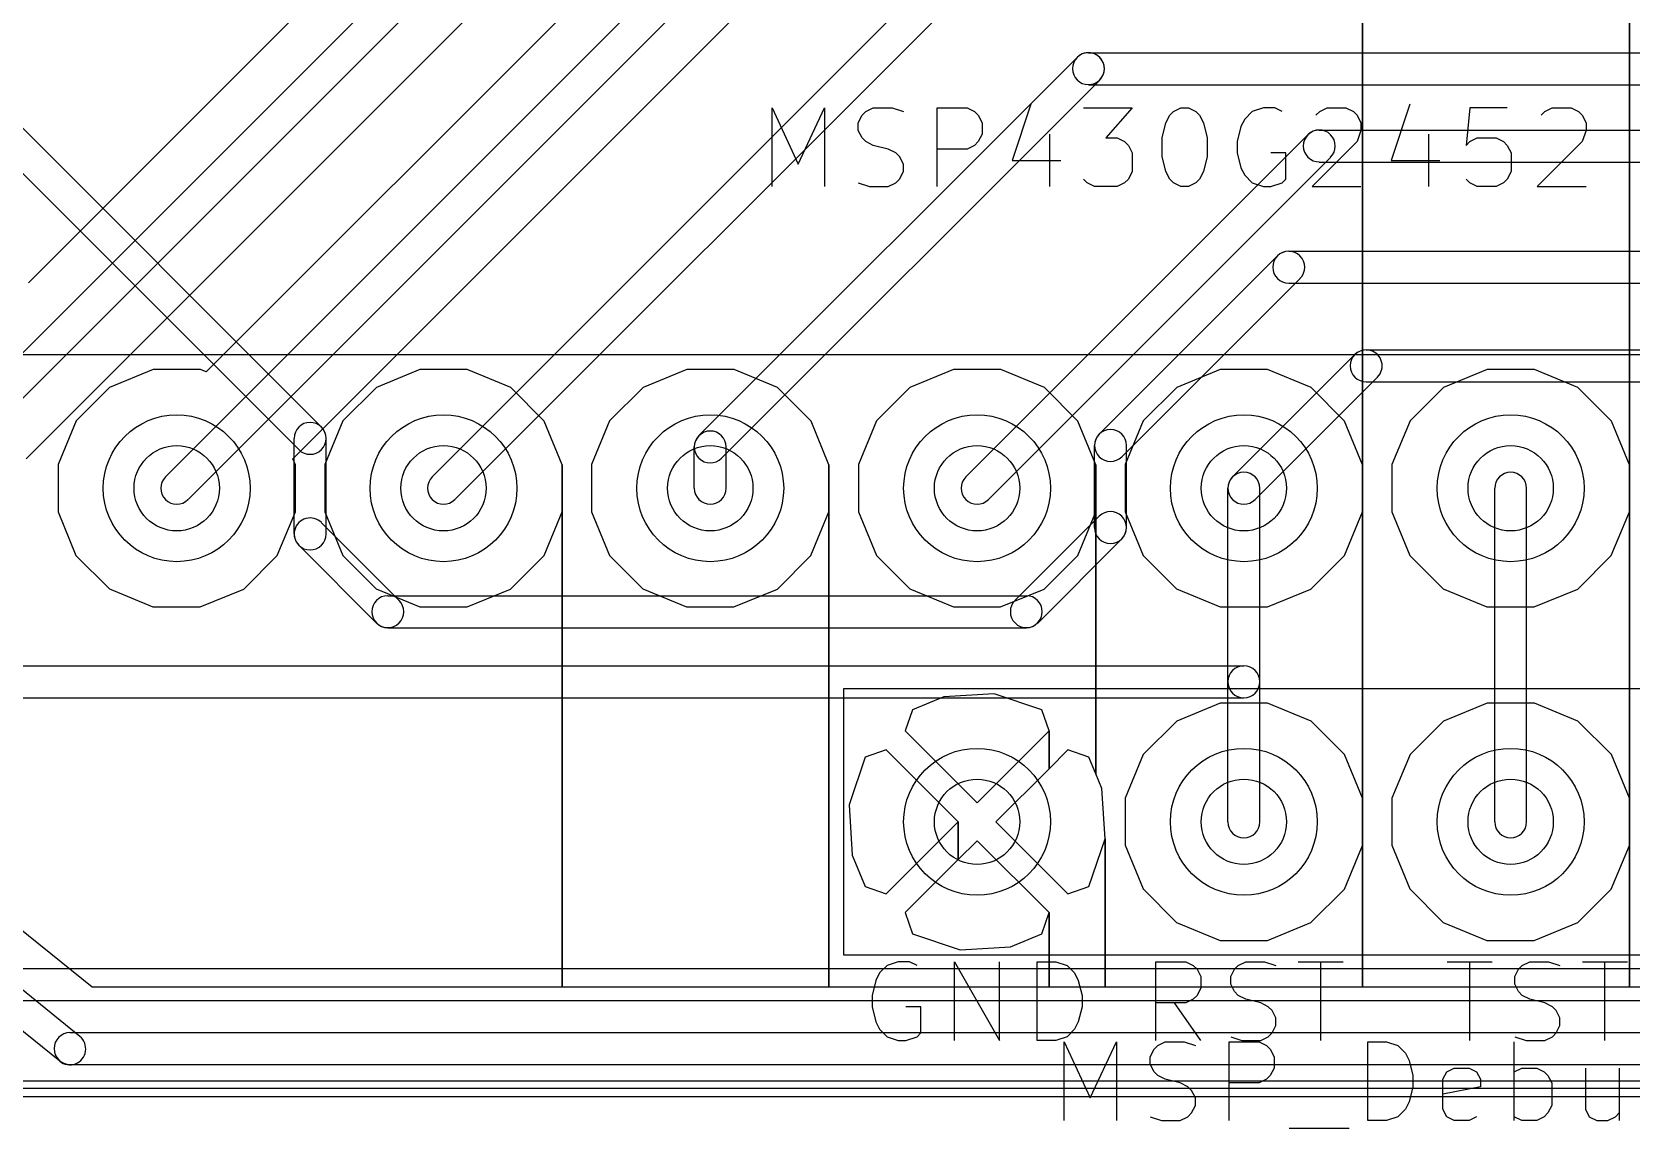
# Model space of a CAD drawing. Extents: x 10 to 410, y -287 to -10.
# Drawn here: x 195.47 to 210.7, y -150.87 to -140.44 of the extents above; entities that cross this region are included whole.
import ezdxf

# ---------------------------------------------------------------- set-up
doc = ezdxf.new("R2010")
doc.units = 0
doc.header["$MEASUREMENT"] = 0
doc.layers.add('Black', color=250, linetype='CONTINUOUS')
doc.layers.add('White', color=7, linetype='CONTINUOUS')

msp = doc.modelspace()

# ---------------------------------------------------------------- linework, layer by layer
at = {"layer": 'BLACK'}
for p, q in [((208.14, -144.556), (208.14, -136.936)), ((208.14, -136.936), (208.14, -144.556)), ((208.14, -144.556), (208.14, -136.936)), ((208.14, -136.936), (208.14, -144.556)), ((210.68, -144.556), (210.68, -136.936)), ((210.68, -136.936), (210.68, -144.556)), ((210.68, -144.556), (210.68, -136.936)), ((210.68, -136.936), (210.68, -144.556)), ((200.076, -138.188), (195.44, -142.823)), ((200.076, -138.188), (195.44, -142.823)), ((202.616, -138.188), (197.131, -143.673)), ((202.616, -138.188), (197.131, -143.673)), ((200.552, -138.322), (194.202, -144.672)), ((203.092, -138.322), (196.742, -144.672)), ((200.768, -138.538), (194.418, -144.888)), ((203.308, -138.538), (196.958, -144.888)), ((195.417, -144.499), (201.073, -138.843)), ((195.417, -144.499), (201.073, -138.843)), ((197.957, -144.499), (203.613, -138.843)), ((197.957, -144.499), (203.613, -138.843)), ((204.982, -141.123), (204.804, -141.659)), ((208.589, -141.123), (208.411, -141.659)), ((202.518, -141.909), (202.518, -141.159)), ((202.518, -141.159), (202.768, -141.694)), ((202.768, -141.694), (203.018, -141.159)), ((203.018, -141.159), (203.018, -141.909)), ((203.339, -141.301), (203.375, -141.23)), ((203.375, -141.23), (203.411, -141.194)), ((203.411, -141.194), (203.482, -141.159)), ((203.482, -141.159), (203.661, -141.159)), ((203.661, -141.159), (203.768, -141.194)), ((204.089, -141.909), (204.089, -141.159)), ((204.089, -141.159), (204.375, -141.159)), ((204.375, -141.159), (204.446, -141.194)), ((204.446, -141.194), (204.482, -141.23)), ((204.482, -141.23), (204.518, -141.301)), ((205.482, -141.159), (205.946, -141.159)), ((205.946, -141.159), (205.696, -141.444)), ((206.268, -141.301), (206.304, -141.23)), ((206.304, -141.23), (206.339, -141.194)), ((206.339, -141.194), (206.411, -141.159)), ((206.411, -141.159), (206.482, -141.159)), ((206.482, -141.159), (206.554, -141.194)), ((206.554, -141.194), (206.589, -141.23)), ((206.589, -141.23), (206.625, -141.301)), ((207.018, -141.266), (206.982, -141.337)), ((207.089, -141.194), (207.018, -141.266)), ((207.196, -141.159), (207.089, -141.194)), ((207.304, -141.159), (207.196, -141.159)), ((207.375, -141.194), (207.304, -141.159)), ((207.696, -141.23), (207.732, -141.194)), ((207.732, -141.194), (207.804, -141.159)), ((207.804, -141.159), (207.982, -141.159)), ((207.982, -141.159), (208.054, -141.194)), ((208.054, -141.194), (208.089, -141.23)), ((208.089, -141.23), (208.125, -141.301)), ((209.161, -141.159), (209.125, -141.516)), ((209.518, -141.159), (209.161, -141.159)), ((209.839, -141.23), (209.875, -141.194)), ((209.875, -141.194), (209.946, -141.159)), ((209.946, -141.159), (210.125, -141.159)), ((210.125, -141.159), (210.196, -141.194)), ((210.196, -141.194), (210.232, -141.23)), ((210.232, -141.23), (210.268, -141.301)), ((203.339, -141.373), (203.339, -141.301)), ((203.375, -141.444), (203.339, -141.373)), ((204.518, -141.409), (204.482, -141.48)), ((204.518, -141.301), (204.518, -141.409)), ((205.161, -141.409), (205.161, -141.909)), ((206.232, -141.444), (206.268, -141.301)), ((206.625, -141.301), (206.661, -141.444)), ((206.982, -141.337), (206.946, -141.48)), ((208.125, -141.373), (208.089, -141.48)), ((208.125, -141.301), (208.125, -141.373)), ((208.768, -141.409), (208.768, -141.909)), ((210.268, -141.373), (210.232, -141.48)), ((210.268, -141.301), (210.268, -141.373)), ((203.411, -141.48), (203.375, -141.444)), ((203.482, -141.516), (203.411, -141.48)), ((203.625, -141.551), (203.482, -141.516)), ((203.696, -141.587), (203.625, -141.551)), ((204.375, -141.551), (204.089, -141.551)), ((204.446, -141.516), (204.375, -141.551)), ((204.482, -141.48), (204.446, -141.516)), ((205.696, -141.444), (205.804, -141.444)), ((205.804, -141.444), (205.875, -141.48)), ((205.875, -141.48), (205.911, -141.516)), ((205.911, -141.516), (205.946, -141.587)), ((206.232, -141.623), (206.232, -141.444)), ((206.661, -141.444), (206.661, -141.623)), ((206.946, -141.48), (206.946, -141.587)), ((208.089, -141.48), (207.661, -141.909)), ((209.125, -141.516), (209.161, -141.48)), ((209.161, -141.48), (209.232, -141.444)), ((209.232, -141.444), (209.411, -141.444)), ((209.411, -141.444), (209.482, -141.48)), ((209.482, -141.48), (209.518, -141.516)), ((209.518, -141.516), (209.554, -141.587)), ((210.232, -141.48), (209.804, -141.909)), ((203.732, -141.623), (203.696, -141.587)), ((203.768, -141.694), (203.732, -141.623)), ((203.768, -141.766), (203.768, -141.694)), ((204.804, -141.659), (205.268, -141.659)), ((205.946, -141.587), (205.946, -141.766)), ((206.268, -141.766), (206.232, -141.623)), ((206.661, -141.623), (206.625, -141.766)), ((206.946, -141.587), (206.982, -141.73)), ((206.982, -141.73), (207.018, -141.801)), ((207.411, -141.587), (207.268, -141.587)), ((207.411, -141.837), (207.411, -141.587)), ((208.411, -141.659), (208.875, -141.659)), ((209.554, -141.587), (209.554, -141.766)), ((203.339, -141.873), (203.446, -141.909)), ((203.625, -141.909), (203.696, -141.873)), ((203.696, -141.873), (203.732, -141.837)), ((203.732, -141.837), (203.768, -141.766)), ((205.518, -141.873), (205.482, -141.837)), ((205.589, -141.909), (205.518, -141.873)), ((205.875, -141.873), (205.804, -141.909)), ((205.911, -141.837), (205.875, -141.873)), ((205.946, -141.766), (205.911, -141.837)), ((206.304, -141.837), (206.268, -141.766)), ((206.339, -141.873), (206.304, -141.837)), ((206.411, -141.909), (206.339, -141.873)), ((206.554, -141.873), (206.482, -141.909)), ((206.589, -141.837), (206.554, -141.873)), ((206.625, -141.766), (206.589, -141.837)), ((207.018, -141.801), (207.089, -141.873)), ((207.089, -141.873), (207.196, -141.909)), ((207.268, -141.909), (207.375, -141.873)), ((207.375, -141.873), (207.411, -141.837)), ((209.161, -141.873), (209.125, -141.837)), ((209.232, -141.909), (209.161, -141.873)), ((209.482, -141.873), (209.411, -141.909)), ((209.518, -141.837), (209.482, -141.873)), ((209.554, -141.766), (209.518, -141.837)), ((203.446, -141.909), (203.625, -141.909)), ((205.804, -141.909), (205.589, -141.909)), ((206.482, -141.909), (206.411, -141.909)), ((207.196, -141.909), (207.268, -141.909)), ((207.661, -141.909), (208.125, -141.909)), ((209.411, -141.909), (209.232, -141.909)), ((209.804, -141.909), (210.268, -141.909)), ((219.71, -143.51), (191.77, -143.51)), ((196.626, -143.65), (196.211, -143.821)), ((196.626, -143.65), (196.211, -143.821)), ((197.076, -143.65), (196.626, -143.65)), ((197.076, -143.65), (196.626, -143.65)), ((197.131, -143.673), (197.076, -143.65)), ((197.131, -143.673), (197.076, -143.65)), ((199.166, -143.65), (198.751, -143.821)), ((199.166, -143.65), (198.751, -143.821)), ((199.616, -143.65), (199.166, -143.65)), ((199.616, -143.65), (199.166, -143.65)), ((200.031, -143.822), (199.616, -143.65)), ((200.031, -143.822), (199.616, -143.65)), ((201.706, -143.65), (201.291, -143.821)), ((201.706, -143.65), (201.291, -143.821)), ((202.156, -143.65), (201.706, -143.65)), ((202.156, -143.65), (201.706, -143.65)), ((202.571, -143.822), (202.156, -143.65)), ((202.571, -143.822), (202.156, -143.65)), ((204.246, -143.65), (203.831, -143.821)), ((204.246, -143.65), (203.831, -143.821)), ((204.696, -143.65), (204.246, -143.65)), ((204.696, -143.65), (204.246, -143.65)), ((205.111, -143.822), (204.696, -143.65)), ((205.111, -143.822), (204.696, -143.65)), ((206.786, -143.65), (206.371, -143.821)), ((206.786, -143.65), (206.371, -143.821)), ((207.236, -143.65), (206.786, -143.65)), ((207.236, -143.65), (206.786, -143.65)), ((207.651, -143.822), (207.236, -143.65)), ((207.651, -143.822), (207.236, -143.65)), ((209.326, -143.65), (208.911, -143.821)), ((209.326, -143.65), (208.911, -143.821)), ((209.776, -143.65), (209.326, -143.65)), ((209.776, -143.65), (209.326, -143.65)), ((210.191, -143.822), (209.776, -143.65)), ((210.191, -143.822), (209.776, -143.65)), ((196.211, -143.821), (195.892, -144.139)), ((196.211, -143.821), (195.892, -144.139)), ((198.751, -143.821), (198.432, -144.139)), ((198.751, -143.821), (198.432, -144.139)), ((200.349, -144.141), (200.031, -143.822)), ((200.349, -144.141), (200.031, -143.822)), ((201.291, -143.821), (200.972, -144.139)), ((201.291, -143.821), (200.972, -144.139)), ((202.889, -144.141), (202.571, -143.822)), ((202.889, -144.141), (202.571, -143.822)), ((203.831, -143.821), (203.512, -144.139)), ((203.831, -143.821), (203.512, -144.139)), ((205.429, -144.141), (205.111, -143.822)), ((205.429, -144.141), (205.111, -143.822)), ((206.371, -143.821), (206.052, -144.139)), ((206.371, -143.821), (206.052, -144.139)), ((207.969, -144.141), (207.651, -143.822)), ((207.969, -144.141), (207.651, -143.822)), ((208.911, -143.821), (208.592, -144.139)), ((208.911, -143.821), (208.592, -144.139)), ((210.509, -144.141), (210.191, -143.822)), ((210.509, -144.141), (210.191, -143.822)), ((195.892, -144.139), (195.72, -144.554)), ((195.892, -144.139), (195.72, -144.554)), ((198.432, -144.139), (198.26, -144.554)), ((198.432, -144.139), (198.26, -144.554)), ((200.52, -144.556), (200.349, -144.141)), ((200.52, -144.556), (200.349, -144.141)), ((200.972, -144.139), (200.8, -144.554)), ((200.972, -144.139), (200.8, -144.554)), ((203.06, -144.556), (202.889, -144.141)), ((203.06, -144.556), (202.889, -144.141)), ((203.512, -144.139), (203.34, -144.554)), ((203.512, -144.139), (203.34, -144.554)), ((205.6, -144.556), (205.429, -144.141)), ((205.6, -144.556), (205.429, -144.141)), ((206.052, -144.139), (205.88, -144.554)), ((206.052, -144.139), (205.88, -144.554)), ((208.14, -144.556), (207.969, -144.141)), ((208.14, -144.556), (207.969, -144.141)), ((208.592, -144.139), (208.42, -144.554)), ((208.592, -144.139), (208.42, -144.554)), ((210.68, -144.556), (210.509, -144.141)), ((210.68, -144.556), (210.509, -144.141)), ((195.72, -144.554), (195.72, -145.004)), ((195.72, -144.554), (195.72, -145.004)), ((197.98, -144.556), (197.957, -144.499)), ((197.98, -144.556), (197.957, -144.499)), ((197.98, -145.006), (197.98, -144.556)), ((197.98, -145.006), (197.98, -144.556)), ((198.26, -144.554), (198.26, -145.004)), ((198.26, -144.554), (198.26, -145.004)), ((200.52, -149.53), (200.52, -144.556)), ((200.52, -145.006), (200.52, -144.556)), ((200.52, -144.556), (200.52, -149.53)), ((200.52, -149.53), (200.52, -144.556)), ((200.52, -145.006), (200.52, -144.556)), ((200.52, -144.556), (200.52, -149.53)), ((200.8, -144.554), (200.8, -145.004)), ((200.8, -144.554), (200.8, -145.004)), ((203.06, -149.53), (203.06, -144.556)), ((203.06, -145.006), (203.06, -144.556)), ((203.06, -144.556), (203.06, -149.53)), ((203.06, -149.53), (203.06, -144.556)), ((203.06, -145.006), (203.06, -144.556)), ((203.06, -144.556), (203.06, -149.53)), ((203.34, -144.554), (203.34, -145.004)), ((203.34, -144.554), (203.34, -145.004)), ((205.6, -147.498), (205.6, -144.556)), ((205.6, -145.006), (205.6, -144.556)), ((205.6, -144.556), (205.6, -147.498)), ((205.6, -147.498), (205.6, -144.556)), ((205.6, -145.006), (205.6, -144.556)), ((205.6, -144.556), (205.6, -147.498)), ((205.88, -144.554), (205.88, -145.004)), ((205.88, -144.554), (205.88, -145.004)), ((208.14, -147.731), (208.14, -144.556)), ((208.14, -145.006), (208.14, -144.556)), ((208.14, -144.556), (208.14, -147.731)), ((208.14, -147.731), (208.14, -144.556)), ((208.14, -145.006), (208.14, -144.556)), ((208.14, -144.556), (208.14, -147.731)), ((208.42, -144.554), (208.42, -145.004)), ((208.42, -144.554), (208.42, -145.004)), ((210.68, -147.731), (210.68, -144.556)), ((210.68, -145.006), (210.68, -144.556)), ((210.68, -144.556), (210.68, -147.731)), ((210.68, -147.731), (210.68, -144.556)), ((210.68, -145.006), (210.68, -144.556)), ((210.68, -144.556), (210.68, -147.731)), ((195.72, -145.004), (195.891, -145.419)), ((195.72, -145.004), (195.891, -145.419)), ((197.808, -145.421), (197.98, -145.006)), ((197.808, -145.421), (197.98, -145.006)), ((198.26, -145.004), (198.431, -145.419)), ((198.26, -145.004), (198.431, -145.419)), ((200.348, -145.421), (200.52, -145.006)), ((200.348, -145.421), (200.52, -145.006)), ((200.8, -145.004), (200.971, -145.419)), ((200.8, -145.004), (200.971, -145.419)), ((202.888, -145.421), (203.06, -145.006)), ((202.888, -145.421), (203.06, -145.006)), ((203.34, -145.004), (203.511, -145.419)), ((203.34, -145.004), (203.511, -145.419)), ((205.428, -145.421), (205.6, -145.006)), ((205.428, -145.421), (205.6, -145.006)), ((205.88, -145.004), (206.051, -145.419)), ((205.88, -145.004), (206.051, -145.419)), ((207.968, -145.421), (208.14, -145.006)), ((207.968, -145.421), (208.14, -145.006)), ((208.42, -145.004), (208.591, -145.419)), ((208.42, -145.004), (208.591, -145.419)), ((210.508, -145.421), (210.68, -145.006)), ((210.508, -145.421), (210.68, -145.006)), ((195.891, -145.419), (196.209, -145.738)), ((195.891, -145.419), (196.209, -145.738)), ((197.489, -145.739), (197.808, -145.421)), ((197.489, -145.739), (197.808, -145.421)), ((198.431, -145.419), (198.749, -145.738)), ((198.431, -145.419), (198.749, -145.738)), ((200.029, -145.739), (200.348, -145.421)), ((200.029, -145.739), (200.348, -145.421)), ((200.971, -145.419), (201.289, -145.738)), ((200.971, -145.419), (201.289, -145.738)), ((202.569, -145.739), (202.888, -145.421)), ((202.569, -145.739), (202.888, -145.421)), ((203.511, -145.419), (203.829, -145.738)), ((203.511, -145.419), (203.829, -145.738)), ((205.109, -145.739), (205.428, -145.421)), ((205.109, -145.739), (205.428, -145.421)), ((206.051, -145.419), (206.369, -145.738)), ((206.051, -145.419), (206.369, -145.738)), ((207.649, -145.739), (207.968, -145.421)), ((207.649, -145.739), (207.968, -145.421)), ((208.591, -145.419), (208.909, -145.738)), ((208.591, -145.419), (208.909, -145.738)), ((210.189, -145.739), (210.508, -145.421)), ((210.189, -145.739), (210.508, -145.421)), ((196.209, -145.738), (196.624, -145.91)), ((196.209, -145.738), (196.624, -145.91)), ((197.074, -145.91), (197.489, -145.739)), ((197.074, -145.91), (197.489, -145.739)), ((198.749, -145.738), (199.164, -145.91)), ((198.749, -145.738), (199.164, -145.91)), ((199.614, -145.91), (200.029, -145.739)), ((199.614, -145.91), (200.029, -145.739)), ((201.289, -145.738), (201.704, -145.91)), ((201.289, -145.738), (201.704, -145.91)), ((202.154, -145.91), (202.569, -145.739)), ((202.154, -145.91), (202.569, -145.739)), ((203.829, -145.738), (204.244, -145.91)), ((203.829, -145.738), (204.244, -145.91)), ((204.694, -145.91), (205.109, -145.739)), ((204.694, -145.91), (205.109, -145.739)), ((206.369, -145.738), (206.784, -145.91)), ((206.369, -145.738), (206.784, -145.91)), ((207.234, -145.91), (207.649, -145.739)), ((207.234, -145.91), (207.649, -145.739)), ((208.909, -145.738), (209.324, -145.91)), ((208.909, -145.738), (209.324, -145.91)), ((209.774, -145.91), (210.189, -145.739)), ((209.774, -145.91), (210.189, -145.739)), ((196.624, -145.91), (197.074, -145.91)), ((196.624, -145.91), (197.074, -145.91)), ((199.164, -145.91), (199.614, -145.91)), ((199.164, -145.91), (199.614, -145.91)), ((201.704, -145.91), (202.154, -145.91)), ((201.704, -145.91), (202.154, -145.91)), ((204.244, -145.91), (204.694, -145.91)), ((204.244, -145.91), (204.694, -145.91)), ((206.784, -145.91), (207.234, -145.91)), ((206.784, -145.91), (207.234, -145.91)), ((209.324, -145.91), (209.774, -145.91)), ((209.324, -145.91), (209.774, -145.91)), ((203.2, -149.225), (203.2, -146.685)), ((203.2, -146.685), (213.36, -146.685)), ((204.632, -146.736), (204.153, -146.766)), ((204.632, -146.736), (204.153, -146.766)), ((205.086, -146.89), (204.632, -146.736)), ((205.086, -146.89), (204.632, -146.736)), ((203.854, -146.89), (203.785, -147.09)), ((203.854, -146.89), (203.785, -147.09)), ((204.153, -146.766), (203.854, -146.89)), ((204.153, -146.766), (203.854, -146.89)), ((205.155, -147.09), (205.086, -146.89)), ((205.155, -147.09), (205.086, -146.89)), ((206.786, -146.825), (206.371, -146.996)), ((206.786, -146.825), (206.371, -146.996)), ((207.236, -146.825), (206.786, -146.825)), ((207.236, -146.825), (206.786, -146.825)), ((207.651, -146.997), (207.236, -146.825)), ((207.651, -146.997), (207.236, -146.825)), ((209.326, -146.825), (208.911, -146.996)), ((209.326, -146.825), (208.911, -146.996)), ((209.776, -146.825), (209.326, -146.825)), ((209.776, -146.825), (209.326, -146.825)), ((210.191, -146.997), (209.776, -146.825)), ((210.191, -146.997), (209.776, -146.825)), ((195.928, -149.998), (192.188, -146.97)), ((206.371, -146.996), (206.052, -147.314)), ((206.371, -146.996), (206.052, -147.314)), ((207.969, -147.316), (207.651, -146.997)), ((207.969, -147.316), (207.651, -146.997)), ((208.911, -146.996), (208.592, -147.314)), ((208.911, -146.996), (208.592, -147.314)), ((210.509, -147.316), (210.191, -146.997)), ((210.509, -147.316), (210.191, -146.997)), ((195.736, -150.235), (191.997, -147.206)), ((196.044, -149.53), (193.094, -147.149)), ((196.044, -149.53), (193.094, -147.149)), ((203.785, -147.09), (204.47, -147.775)), ((203.785, -147.09), (204.47, -147.775)), ((204.47, -147.775), (205.155, -147.09)), ((204.47, -147.775), (205.155, -147.09)), ((205.155, -147.45), (205.155, -147.09)), ((205.155, -147.09), (205.155, -147.45)), ((205.155, -147.45), (205.155, -147.09)), ((205.155, -147.09), (205.155, -147.45)), ((203.405, -147.339), (203.251, -147.793)), ((203.405, -147.339), (203.251, -147.793)), ((203.605, -147.27), (203.405, -147.339)), ((203.605, -147.27), (203.405, -147.339)), ((204.29, -147.955), (203.605, -147.27)), ((204.29, -147.955), (203.605, -147.27)), ((205.335, -147.27), (205.155, -147.45)), ((205.335, -147.27), (205.155, -147.45)), ((205.535, -147.339), (205.335, -147.27)), ((205.535, -147.339), (205.335, -147.27)), ((205.6, -147.498), (205.535, -147.339)), ((205.6, -147.498), (205.535, -147.339)), ((206.052, -147.314), (205.88, -147.729)), ((206.052, -147.314), (205.88, -147.729)), ((208.14, -147.731), (207.969, -147.316)), ((208.14, -147.731), (207.969, -147.316)), ((208.592, -147.314), (208.42, -147.729)), ((208.592, -147.314), (208.42, -147.729)), ((210.68, -147.731), (210.509, -147.316)), ((210.68, -147.731), (210.509, -147.316)), ((205.155, -147.45), (204.65, -147.955)), ((205.155, -147.45), (204.65, -147.955)), ((205.659, -147.638), (205.6, -147.498)), ((205.659, -147.638), (205.6, -147.498)), ((205.689, -148.117), (205.659, -147.638)), ((205.689, -148.117), (205.659, -147.638)), ((203.251, -147.793), (203.281, -148.272)), ((203.251, -147.793), (203.281, -148.272)), ((205.88, -147.729), (205.88, -148.179)), ((205.88, -147.729), (205.88, -148.179)), ((208.14, -149.53), (208.14, -147.731)), ((208.14, -148.181), (208.14, -147.731)), ((208.14, -147.731), (208.14, -149.53)), ((208.14, -149.53), (208.14, -147.731)), ((208.14, -148.181), (208.14, -147.731)), ((208.14, -147.731), (208.14, -149.53)), ((208.42, -147.729), (208.42, -148.179)), ((208.42, -147.729), (208.42, -148.179)), ((210.68, -149.53), (210.68, -147.731)), ((210.68, -148.181), (210.68, -147.731)), ((210.68, -147.731), (210.68, -149.53)), ((210.68, -149.53), (210.68, -147.731)), ((210.68, -148.181), (210.68, -147.731)), ((210.68, -147.731), (210.68, -149.53)), ((203.605, -148.64), (204.29, -147.955)), ((203.605, -148.64), (204.29, -147.955)), ((204.29, -148.314), (204.29, -147.955)), ((204.29, -147.955), (204.29, -148.314)), ((204.29, -148.314), (204.29, -147.955)), ((204.29, -147.955), (204.29, -148.314)), ((204.65, -147.955), (205.335, -148.64)), ((204.65, -147.955), (205.335, -148.64)), ((205.535, -148.571), (205.689, -148.117)), ((205.535, -148.571), (205.689, -148.117)), ((205.689, -149.53), (205.689, -148.117)), ((205.689, -148.117), (205.689, -149.53)), ((205.689, -149.53), (205.689, -148.117)), ((205.689, -148.117), (205.689, -149.53)), ((203.281, -148.272), (203.405, -148.571)), ((203.281, -148.272), (203.405, -148.571)), ((204.47, -148.135), (204.29, -148.314)), ((204.47, -148.135), (204.29, -148.314)), ((205.155, -148.82), (204.47, -148.135)), ((205.155, -148.82), (204.47, -148.135)), ((205.88, -148.179), (206.051, -148.594)), ((205.88, -148.179), (206.051, -148.594)), ((207.968, -148.596), (208.14, -148.181)), ((207.968, -148.596), (208.14, -148.181)), ((208.42, -148.179), (208.591, -148.594)), ((208.42, -148.179), (208.591, -148.594)), ((210.508, -148.596), (210.68, -148.181)), ((210.508, -148.596), (210.68, -148.181)), ((204.29, -148.314), (203.785, -148.82)), ((204.29, -148.314), (203.785, -148.82)), ((203.405, -148.571), (203.605, -148.64)), ((203.405, -148.571), (203.605, -148.64)), ((205.335, -148.64), (205.535, -148.571)), ((205.335, -148.64), (205.535, -148.571)), ((206.051, -148.594), (206.369, -148.913)), ((206.051, -148.594), (206.369, -148.913)), ((207.649, -148.914), (207.968, -148.596)), ((207.649, -148.914), (207.968, -148.596)), ((208.591, -148.594), (208.909, -148.913)), ((208.591, -148.594), (208.909, -148.913)), ((210.189, -148.914), (210.508, -148.596)), ((210.189, -148.914), (210.508, -148.596)), ((203.785, -148.82), (203.854, -149.02)), ((203.785, -148.82), (203.854, -149.02)), ((205.086, -149.02), (205.155, -148.82)), ((205.086, -149.02), (205.155, -148.82)), ((205.155, -149.53), (205.155, -148.82)), ((205.155, -148.82), (205.155, -149.53)), ((205.155, -149.53), (205.155, -148.82)), ((205.155, -148.82), (205.155, -149.53)), ((203.854, -149.02), (204.308, -149.174)), ((203.854, -149.02), (204.308, -149.174)), ((204.787, -149.144), (205.086, -149.02)), ((204.787, -149.144), (205.086, -149.02)), ((206.369, -148.913), (206.784, -149.085)), ((206.369, -148.913), (206.784, -149.085)), ((207.234, -149.085), (207.649, -148.914)), ((207.234, -149.085), (207.649, -148.914)), ((208.909, -148.913), (209.324, -149.085)), ((208.909, -148.913), (209.324, -149.085)), ((209.774, -149.085), (210.189, -148.914)), ((209.774, -149.085), (210.189, -148.914)), ((204.308, -149.174), (204.787, -149.144)), ((204.308, -149.174), (204.787, -149.144)), ((206.784, -149.085), (207.234, -149.085)), ((206.784, -149.085), (207.234, -149.085)), ((209.324, -149.085), (209.774, -149.085)), ((209.324, -149.085), (209.774, -149.085)), ((213.36, -149.225), (203.2, -149.225)), ((203.613, -149.322), (203.541, -149.394)), ((203.72, -149.287), (203.613, -149.322)), ((203.827, -149.287), (203.72, -149.287)), ((203.899, -149.322), (203.827, -149.287)), ((204.256, -150.037), (204.256, -149.287)), ((204.256, -149.287), (204.684, -150.037)), ((204.684, -150.037), (204.684, -149.287)), ((205.041, -150.037), (205.041, -149.287)), ((205.041, -149.287), (205.22, -149.287)), ((205.22, -149.287), (205.327, -149.322)), ((205.327, -149.322), (205.399, -149.394)), ((206.171, -150.037), (206.171, -149.287)), ((206.171, -149.287), (206.456, -149.287)), ((206.456, -149.287), (206.528, -149.322)), ((206.528, -149.322), (206.564, -149.358)), ((206.921, -149.358), (206.956, -149.322)), ((206.956, -149.322), (207.028, -149.287)), ((207.028, -149.287), (207.206, -149.287)), ((207.206, -149.287), (207.314, -149.322)), ((207.528, -149.287), (207.956, -149.287)), ((207.742, -150.037), (207.742, -149.287)), ((208.947, -149.287), (209.375, -149.287)), ((209.161, -150.037), (209.161, -149.287)), ((209.625, -149.358), (209.661, -149.322)), ((209.661, -149.322), (209.733, -149.287)), ((209.733, -149.287), (209.911, -149.287)), ((209.911, -149.287), (210.018, -149.322)), ((210.233, -149.287), (210.661, -149.287)), ((210.447, -150.037), (210.447, -149.287)), ((203.506, -149.465), (203.47, -149.608)), ((203.541, -149.394), (203.506, -149.465)), ((205.399, -149.394), (205.434, -149.465)), ((205.434, -149.465), (205.47, -149.608)), ((206.564, -149.358), (206.599, -149.429)), ((206.599, -149.429), (206.599, -149.537)), ((206.885, -149.429), (206.921, -149.358)), ((206.885, -149.501), (206.885, -149.429)), ((209.59, -149.429), (209.625, -149.358)), ((209.59, -149.501), (209.59, -149.429)), ((200.52, -149.53), (196.044, -149.53)), ((200.52, -149.53), (196.044, -149.53)), ((203.06, -149.53), (200.52, -149.53)), ((203.06, -149.53), (200.52, -149.53)), ((205.155, -149.53), (203.06, -149.53)), ((205.155, -149.53), (203.06, -149.53)), ((203.47, -149.608), (203.47, -149.715)), ((205.689, -149.53), (205.155, -149.53)), ((205.689, -149.53), (205.155, -149.53)), ((205.47, -149.608), (205.47, -149.715)), ((208.14, -149.53), (205.689, -149.53)), ((208.14, -149.53), (205.689, -149.53)), ((206.528, -149.644), (206.456, -149.679)), ((206.564, -149.608), (206.528, -149.644)), ((206.599, -149.537), (206.564, -149.608)), ((206.921, -149.572), (206.885, -149.501)), ((206.956, -149.608), (206.921, -149.572)), ((207.028, -149.644), (206.956, -149.608)), ((207.171, -149.679), (207.028, -149.644)), ((210.68, -149.53), (208.14, -149.53)), ((210.68, -149.53), (208.14, -149.53)), ((209.625, -149.572), (209.59, -149.501)), ((209.661, -149.608), (209.625, -149.572)), ((209.733, -149.644), (209.661, -149.608)), ((209.875, -149.679), (209.733, -149.644)), ((213.22, -149.53), (210.68, -149.53)), ((213.22, -149.53), (210.68, -149.53)), ((203.47, -149.715), (203.506, -149.858)), ((203.934, -149.715), (203.791, -149.715)), ((203.934, -149.965), (203.934, -149.715)), ((205.47, -149.715), (205.434, -149.858)), ((206.456, -149.679), (206.171, -149.679)), ((206.599, -150.037), (206.349, -149.679)), ((207.242, -149.715), (207.171, -149.679)), ((207.278, -149.751), (207.242, -149.715)), ((207.314, -149.822), (207.278, -149.751)), ((209.947, -149.715), (209.875, -149.679)), ((209.983, -149.751), (209.947, -149.715)), ((210.018, -149.822), (209.983, -149.751)), ((203.506, -149.858), (203.541, -149.929)), ((203.541, -149.929), (203.613, -150.001)), ((205.399, -149.929), (205.327, -150.001)), ((205.434, -149.858), (205.399, -149.929)), ((207.278, -149.965), (207.314, -149.894)), ((207.314, -149.894), (207.314, -149.822)), ((209.983, -149.965), (210.018, -149.894)), ((210.018, -149.894), (210.018, -149.822)), ((195.834, -149.962), (229.87, -149.962)), ((203.613, -150.001), (203.72, -150.037)), ((203.72, -150.037), (203.791, -150.037)), ((203.791, -150.037), (203.899, -150.001)), ((203.899, -150.001), (203.934, -149.965)), ((205.22, -150.037), (205.041, -150.037)), ((205.327, -150.001), (205.22, -150.037)), ((205.298, -150.799), (205.298, -150.049)), ((205.298, -150.049), (205.548, -150.584)), ((205.548, -150.584), (205.798, -150.049)), ((205.798, -150.049), (205.798, -150.799)), ((206.155, -150.12), (206.191, -150.084)), ((206.191, -150.084), (206.262, -150.049)), ((206.262, -150.049), (206.441, -150.049)), ((206.441, -150.049), (206.548, -150.084)), ((206.869, -150.799), (206.869, -150.049)), ((206.869, -150.049), (207.155, -150.049)), ((206.885, -150.001), (206.992, -150.037)), ((206.992, -150.037), (207.171, -150.037)), ((207.155, -150.049), (207.226, -150.084)), ((207.171, -150.037), (207.242, -150.001)), ((207.226, -150.084), (207.262, -150.12)), ((207.242, -150.001), (207.278, -149.965)), ((208.191, -150.799), (208.191, -150.049)), ((208.191, -150.049), (208.369, -150.049)), ((208.369, -150.049), (208.476, -150.084)), ((208.476, -150.084), (208.548, -150.156)), ((209.584, -150.799), (209.584, -150.049)), ((209.59, -150.001), (209.697, -150.037)), ((209.697, -150.037), (209.875, -150.037)), ((209.875, -150.037), (209.947, -150.001)), ((209.947, -150.001), (209.983, -149.965)), ((206.119, -150.191), (206.155, -150.12)), ((206.119, -150.263), (206.119, -150.191)), ((207.262, -150.12), (207.298, -150.191)), ((207.298, -150.191), (207.298, -150.299)), ((208.548, -150.156), (208.584, -150.227)), ((208.584, -150.227), (208.619, -150.37)), ((195.834, -150.266), (229.87, -150.266)), ((206.155, -150.334), (206.119, -150.263)), ((206.191, -150.37), (206.155, -150.334)), ((206.262, -150.406), (206.191, -150.37)), ((206.405, -150.441), (206.262, -150.406)), ((207.226, -150.406), (207.155, -150.441)), ((207.262, -150.37), (207.226, -150.406)), ((207.298, -150.299), (207.262, -150.37)), ((208.619, -150.37), (208.619, -150.477)), ((208.905, -150.406), (208.941, -150.334)), ((208.905, -150.691), (208.905, -150.406)), ((208.941, -150.334), (209.012, -150.299)), ((209.012, -150.299), (209.155, -150.299)), ((209.155, -150.299), (209.226, -150.334)), ((209.226, -150.334), (209.262, -150.406)), ((209.262, -150.406), (209.262, -150.477)), ((209.584, -150.334), (209.655, -150.299)), ((209.655, -150.299), (209.798, -150.299)), ((209.798, -150.299), (209.869, -150.334)), ((209.869, -150.334), (209.905, -150.37)), ((209.905, -150.37), (209.941, -150.441)), ((210.262, -150.299), (210.262, -150.691)), ((210.584, -150.299), (210.584, -150.799)), ((162.56, -150.42), (245.11, -150.42)), ((245.11, -150.495), (162.56, -150.495)), ((245.11, -150.495), (162.56, -150.495)), ((245.11, -150.495), (162.56, -150.495)), ((245.11, -150.495), (162.56, -150.495)), ((245.11, -150.495), (162.56, -150.495)), ((245.11, -150.495), (162.56, -150.495)), ((245.11, -150.495), (162.56, -150.495)), ((206.476, -150.477), (206.405, -150.441)), ((206.512, -150.513), (206.476, -150.477)), ((206.548, -150.584), (206.512, -150.513)), ((207.155, -150.441), (206.869, -150.441)), ((208.619, -150.477), (208.584, -150.62)), ((209.262, -150.477), (208.905, -150.549)), ((209.941, -150.441), (209.941, -150.656)), ((162.56, -150.57), (245.11, -150.57)), ((206.512, -150.727), (206.548, -150.656)), ((206.548, -150.656), (206.548, -150.584)), ((208.548, -150.691), (208.476, -150.763)), ((208.584, -150.62), (208.548, -150.691)), ((208.941, -150.763), (208.905, -150.691)), ((209.941, -150.656), (209.905, -150.727)), ((210.262, -150.691), (210.298, -150.763)), ((206.119, -150.763), (206.226, -150.799)), ((206.226, -150.799), (206.405, -150.799)), ((206.405, -150.799), (206.476, -150.763)), ((206.476, -150.763), (206.512, -150.727)), ((208.369, -150.799), (208.191, -150.799)), ((208.476, -150.763), (208.369, -150.799)), ((209.012, -150.799), (208.941, -150.763)), ((209.155, -150.799), (209.012, -150.799)), ((209.226, -150.763), (209.155, -150.799)), ((209.655, -150.799), (209.584, -150.763)), ((209.798, -150.799), (209.655, -150.799)), ((209.869, -150.763), (209.798, -150.799)), ((209.905, -150.727), (209.869, -150.763)), ((210.298, -150.763), (210.369, -150.799)), ((210.369, -150.799), (210.476, -150.799)), ((210.476, -150.799), (210.548, -150.763)), ((210.548, -150.763), (210.584, -150.727)), ((207.441, -150.87), (208.012, -150.87))]:
    msp.add_line(p, q, dxfattribs=at)
for centre in [(196.85, -144.78), (196.85, -144.78), (196.85, -144.78), (199.39, -144.78), (199.39, -144.78), (199.39, -144.78), (201.93, -144.78), (201.93, -144.78), (201.93, -144.78), (204.47, -144.78), (204.47, -144.78), (204.47, -144.78), (207.01, -144.78), (207.01, -144.78), (207.01, -144.78), (209.55, -144.78), (209.55, -144.78), (209.55, -144.78), (204.47, -147.955), (204.47, -147.955), (204.47, -147.955), (207.01, -147.955), (207.01, -147.955), (207.01, -147.955), (209.55, -147.955), (209.55, -147.955), (209.55, -147.955)]:
    msp.add_circle(centre, 0.699, dxfattribs=at)
for centre, start, end in [((196.85, -144.78), 135, 315), ((195.834, -150.114), 90, 270), ((195.832, -150.116), 231, 411)]:
    msp.add_arc(centre, 0.152, start, end, dxfattribs=at)
at = {"layer": 'WHITE'}
for p, q in [((198.228, -144.197), (188.543, -134.512)), ((198.012, -144.412), (188.328, -134.728)), ((205.632, -138.322), (199.282, -144.672)), ((205.848, -138.538), (199.498, -144.888)), ((205.53, -140.634), (215.65, -140.634)), ((201.822, -144.279), (205.423, -140.679)), ((205.378, -140.786), (205.378, -140.786)), ((205.683, -140.786), (205.683, -140.786)), ((202.038, -144.495), (205.638, -140.894)), ((205.53, -140.939), (215.65, -140.939)), ((207.62, -141.415), (204.362, -144.672)), ((207.728, -141.37), (215.844, -141.37)), ((207.835, -141.63), (204.578, -144.888)), ((207.728, -141.675), (215.844, -141.675)), ((207.329, -142.568), (205.632, -144.265)), ((207.437, -142.523), (215.553, -142.523)), ((207.545, -142.784), (205.848, -144.48)), ((207.437, -142.828), (215.553, -142.828)), ((206.902, -144.672), (208.067, -143.508)), ((208.175, -143.463), (212.565, -143.463)), ((207.118, -144.888), (208.282, -143.723)), ((208.175, -143.768), (212.565, -143.768)), ((197.968, -145.215), (197.968, -144.305)), ((198.272, -145.215), (198.272, -144.305)), ((201.778, -144.78), (201.778, -144.387)), ((202.082, -144.78), (202.082, -144.387)), ((205.588, -145.154), (205.588, -144.373)), ((205.892, -145.154), (205.892, -144.373)), ((206.858, -146.622), (206.858, -144.78)), ((207.162, -146.622), (207.162, -144.78)), ((209.398, -147.955), (209.398, -144.78)), ((209.702, -147.955), (209.702, -144.78)), ((205.632, -145.047), (204.831, -145.848)), ((198.968, -145.848), (198.228, -145.108)), ((198.752, -146.063), (198.012, -145.323)), ((205.848, -145.262), (205.047, -146.063)), ((198.86, -145.803), (204.939, -145.803)), ((198.86, -146.108), (204.939, -146.108)), ((194.517, -146.47), (207.01, -146.47)), ((206.858, -147.955), (206.858, -146.622)), ((207.162, -147.955), (207.162, -146.622)), ((194.517, -146.775), (207.01, -146.775)), ((192.684, -149.352), (219.308, -149.352)), ((192.684, -149.656), (219.308, -149.656)), ((162.56, -150.42), (245.11, -150.42)), ((162.56, -150.57), (245.11, -150.57))]:
    msp.add_line(p, q, dxfattribs=at)
for centre, radius in [((196.85, -144.78), 0.699), ((199.39, -144.78), 0.699), ((201.93, -144.78), 0.699), ((204.47, -144.78), 0.699), ((207.01, -144.78), 0.699), ((209.55, -144.78), 0.699), ((196.85, -144.78), 0.406), ((199.39, -144.78), 0.406), ((201.93, -144.78), 0.406), ((204.47, -144.78), 0.406), ((207.01, -144.78), 0.406), ((209.55, -144.78), 0.406), ((204.47, -147.955), 0.699), ((207.01, -147.955), 0.699), ((209.55, -147.955), 0.699), ((204.47, -147.955), 0.406), ((207.01, -147.955), 0.406), ((209.55, -147.955), 0.406)]:
    msp.add_circle(centre, radius, dxfattribs=at)
for centre, start, end in [((205.53, -140.786), 360, 540), ((205.53, -140.786), 90, 270), ((205.53, -140.786), 315, 495), ((205.53, -140.786), 180, 360), ((207.728, -141.522), 90, 270), ((207.728, -141.522), -45, 135), ((207.437, -142.676), 90, 270), ((207.437, -142.676), -45, 135), ((208.175, -143.615), 90, 270), ((208.175, -143.615), 315, 495), ((198.12, -144.305), 360, 540), ((198.12, -144.305), 225, 405), ((201.93, -144.387), 360, 540), ((201.93, -144.387), 135, 315), ((205.74, -144.373), 360, 540), ((205.74, -144.373), 135, 315), ((199.39, -144.78), 135, 315), ((204.47, -144.78), 135, 315), ((207.01, -144.78), 360, 540), ((207.01, -144.78), 135, 315), ((209.55, -144.78), 360, 540), ((201.93, -144.78), 180, 360), ((198.12, -145.215), 405, 585), ((205.74, -145.154), -45, 135), ((198.12, -145.215), 180, 360), ((205.74, -145.154), 180, 360), ((198.86, -145.955), 90, 270), ((204.939, -145.955), 270, 450), ((198.86, -145.955), 225, 405), ((204.939, -145.955), 135, 315), ((207.01, -146.622), 360, 540), ((207.01, -146.622), 270, 450), ((207.01, -146.622), 180, 360), ((207.01, -147.955), 180, 360), ((209.55, -147.955), 180, 360)]:
    msp.add_arc(centre, 0.152, start, end, dxfattribs=at)

doc.saveas('drawing.dxf')
